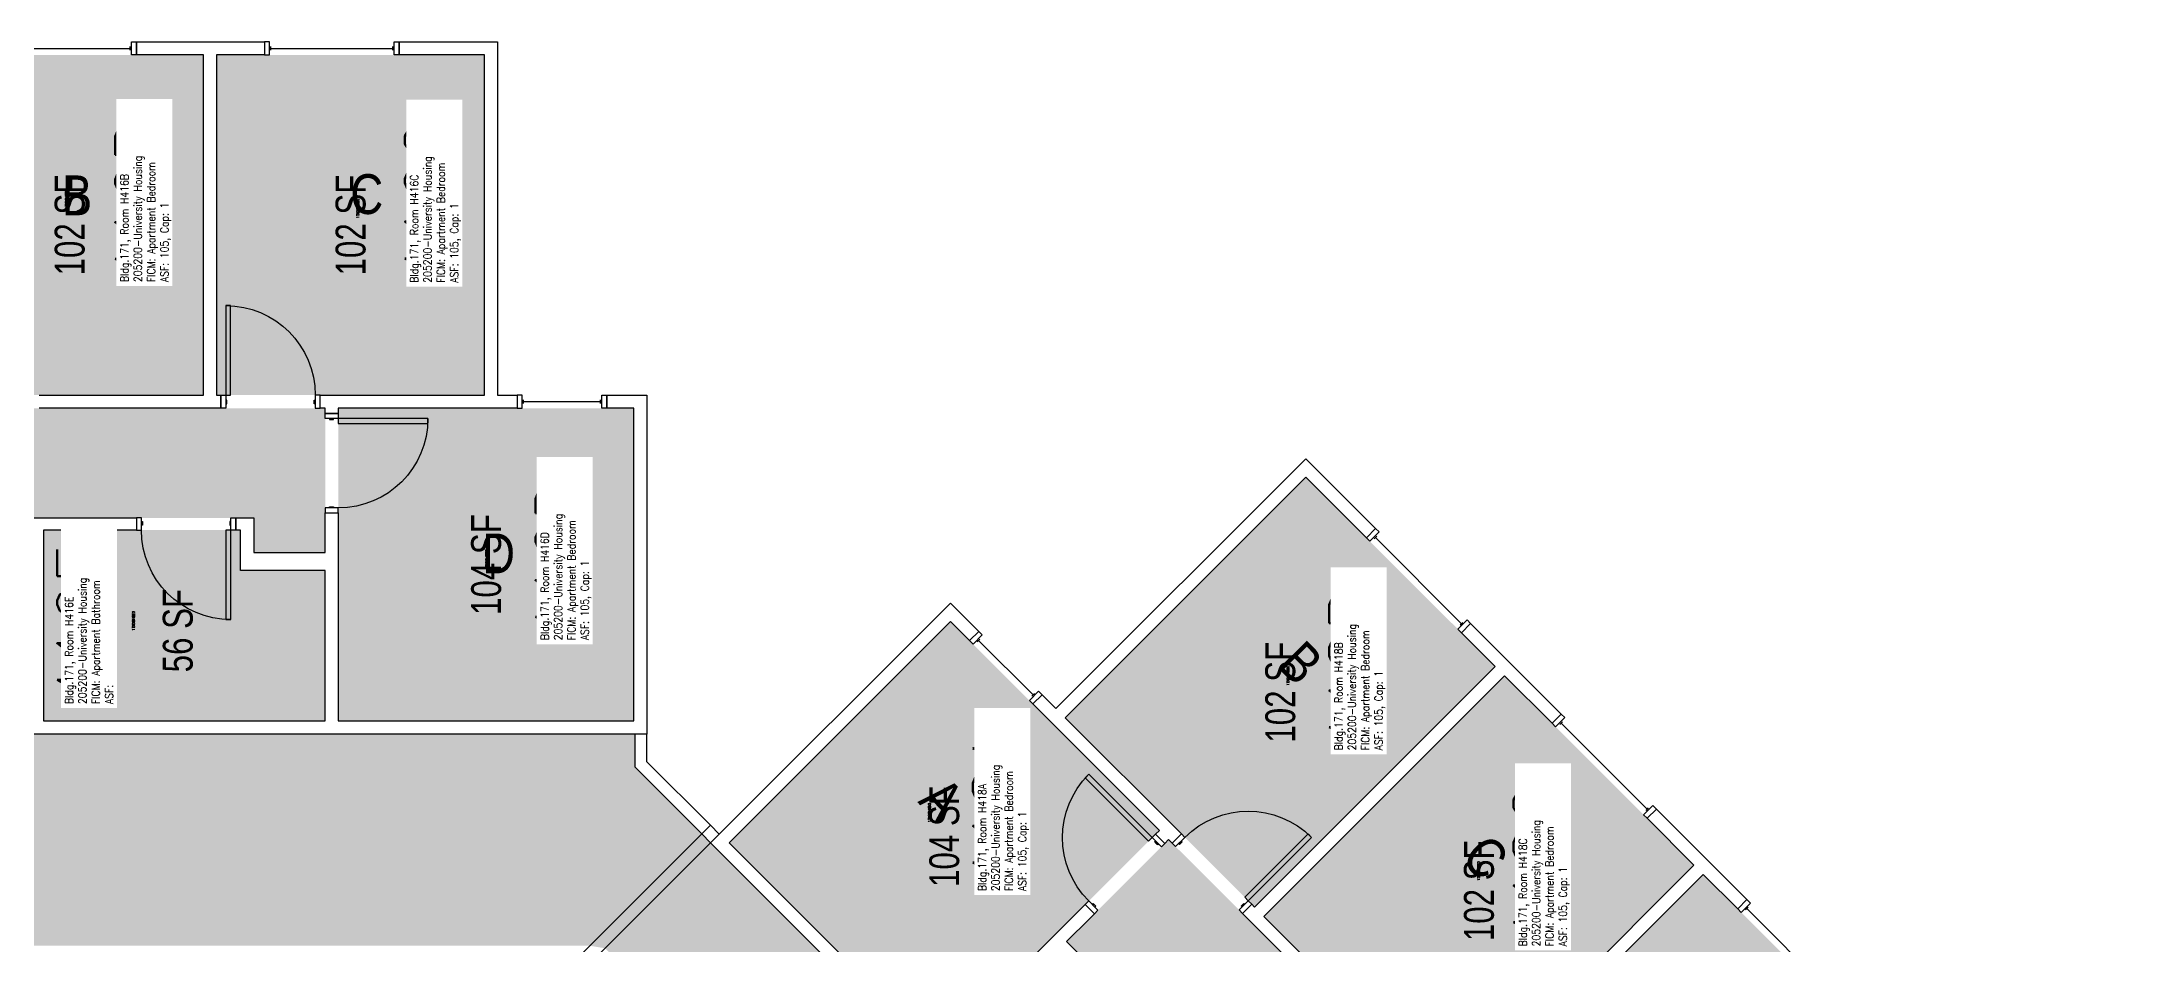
# Model space of a CAD drawing. Header units: inches. Extents: x -105 to 3698, y -798 to 1624.
# Drawn here: x 2166 to 3008, y 1261 to 1624 of the extents above; entities that cross this region are included whole.
import ezdxf
from ezdxf.enums import TextEntityAlignment as Align

# ---------------------------------------------------------------- set-up
doc = ezdxf.new("R2010")
doc.units = ezdxf.units.IN
doc.header["$LTSCALE"] = 96
doc.header["$MEASUREMENT"] = 0
for name, color, linetype in [('A-AREA-IDEN', 1, 'Continuous'), ('A-DOOR', 2, 'Continuous'), ('A-GLAZ', 1, 'Continuous'), ('A-IDEN-RNUM', 7, 'Continuous'), ('A-IDEN-SNUM', 4, 'Continuous'), ('A-IDEN-VNUM', 4, 'Continuous'), ('A-WALL', 5, 'Continuous'), ('AREA-TEXT', 3, 'Continuous'), ('Rooms-Category-Color', 7, 'Continuous'), ('Rooms-College-Color', 7, 'Continuous'), ('Rooms-Department-Color', 7, 'Continuous'), ('Rooms-Division-Color', 7, 'Continuous'), ('Rooms-Information', 7, 'Continuous')]:
    doc.layers.add(name, color=color, linetype=linetype)
doc.styles.add('AREA', font='arial.ttf', dxfattribs={"width": 0.75, "height": 12})
doc.styles.add('ROOMSNUMBER', font='txt.shx', dxfattribs={"height": 0.03})
doc.styles.add('ROOMVNUMBER', font='simplex.shx', dxfattribs={"width": 0.85})
doc.styles.get("Standard").update_dxf_attribs({"font": 'ARIALN.TTF'})

msp = doc.modelspace()

# ---------------------------------------------------------------- hatches: boundary and pattern name
at = {"layer": 'Rooms-Category-Color', "true_color": 0x728ef3}
for points in [[(2231.12, 1618.75), (2123.5, 1618.75), (2123.49, 1482.01), (2231.12, 1482), (2231.11, 1618.31)], [(2236.37, 1618.75), (2344, 1618.75), (2344, 1482), (2236.36, 1482.01), (2236.36, 1618.31)], [(2280, 1476.75), (2005, 1476.75), (2005, 1597.75), (1869.5, 1597.75), (1869.5, 1481.12), (1953.64, 1481.12), (1953.64, 1376), (2014.77, 1376), (2014.77, 1384.95), (2020.02, 1384.95), (2020.02, 1376), (2041.22, 1376), (2041.22, 1425.37), (2020.02, 1425.37), (2020.02, 1418.95), (2014.77, 1418.95), (2014.77, 1432.62), (2046.47, 1432.62), (2046.47, 1418.75), (2075.22, 1418.75), (2075.22, 1432.62), (2251.25, 1432.62), (2251.25, 1418.75), (2280, 1418.75)], [(2403.99, 1351), (2404, 1476.75), (2285.25, 1476.75), (2285.25, 1351)], [(2674, 1448.95), (2750.1, 1372.85), (2653.41, 1276.15), (2577.3, 1352.26)], [(2245.99, 1427.75), (2166.86, 1427.75), (2166.86, 1351), (2279.99, 1351), (2280, 1411.5), (2246, 1411.5)], [(2442.25, 1302.05), (2531.17, 1390.97), (2615.14, 1307), (2526.22, 1218.08)], [(2753.82, 1369.14), (2829.92, 1293.04), (2733.22, 1196.34), (2657.12, 1272.44)], [(2618.84, 1303.3), (2813.29, 1108.84), (2898.85, 1194.4), (2994.67, 1098.59), (2912.2, 1016.12), (2852.7, 1075.62), (2778.37, 1001.29), (2735.14, 1044.51), (2741.47, 1050.84), (2737.76, 1054.55), (2731.43, 1048.22), (2716.44, 1063.21), (2751.36, 1098.12), (2766.35, 1083.13), (2761.8, 1078.59), (2765.51, 1074.88), (2775.18, 1084.55), (2752.77, 1106.96), (2742.96, 1097.15), (2722.63, 1117.48), (2732.44, 1127.29), (2607.97, 1251.77), (2598.16, 1241.96), (2577.83, 1262.29)], [(2833.63, 1289.32), (2910, 1212.96), (2813.3, 1116.26), (2736.93, 1192.63)]]:
    msp.add_hatch(color=171, dxfattribs=at).paths.add_polyline_path(points)
at = {"layer": 'Rooms-Category-Color', "true_color": 0xadadad}
for points in [[(2434.81, 1302.06), (2431.28, 1305.6), (2404.37, 1332.5), (2404.37, 1345.75), (2041.22, 1345.75), (2041.22, 1370.75), (1958.89, 1370.75), (1958.89, 1345.75), (1868.87, 1345.75), (1868.87, 1341.5), (1864.87, 1341.5), (1864.87, 1343.19), (1824.87, 1343.19), (1824.87, 1338), (1816.87, 1338), (1816.87, 1346.37), (1766, 1346.37), (1766, 1370.75), (1683.53, 1370.75), (1683.53, 1346.37), (1376.12, 1346.37), (1376.12, 1345.76), (1260.12, 1345.76), (1260.12, 1346.37), (780.37, 1346.37), (780.37, 1341.5), (776.37, 1341.5), (776.37, 1342.96), (736.38, 1342.96), (736.38, 1338), (728.38, 1338), (728.38, 1345.75), (673.36, 1345.75), (673.36, 1370.75), (591.03, 1370.75), (591.03, 1345.75), (233.3, 1345.75), (233.5, 1285.75), (632.97, 1285.75), (632.97, 1237.75), (768, 1237.75), (776.37, 1237.75), (776.37, 1265.5), (780.37, 1265.5), (780.37, 1263.75), (820.37, 1263.75), (820.37, 1269), (828.37, 1269), (828.37, 1237.75), (939.72, 1237.75), (939.72, 1276.67), (1347.19, 1276.67), (1347.19, 1190.38), (1378.69, 1190.38), (1378.69, 1188), (1373.19, 1188), (1373.19, 1151.12), (1373.19, 1146.75), (1375.19, 1146.75), (1375.19, 1142.75), (1451.19, 1142.75), (1451.19, 1146.75), (1453.11, 1146.75), (1453.19, 1151.12), (1453.19, 1188), (1447.69, 1188), (1447.69, 1190.38), (1479.65, 1190.38), (1479.65, 1209.17), (1484.9, 1209.17), (1484.9, 1255.17), (1479.65, 1255.17), (1479.65, 1276.67), (1571.65, 1276.67), (1571.65, 1261.25), (1860.5, 1261.25), (1864.87, 1261.25), (1864.87, 1265.5), (1868.87, 1265.5), (1868.87, 1263.75), (1908.87, 1263.75), (1908.87, 1269), (1916.87, 1269), (1916.87, 1260.62), (2047.49, 1260.62), (2133.48, 1260.64), (2169.48, 1260.64), (2348.97, 1260.62), (2386.31, 1260.62), (2392.39, 1259.63)], [(3325.5, 326.52), (3367.93, 368.94), (2882.39, 854.48), (2900.07, 872.16), (2858.26, 913.97), (2840.58, 896.29), (2753.26, 983.61), (2770.94, 1001.29), (2712.73, 1059.5), (2695.05, 1041.82), (2434.81, 1302.06), (2392.39, 1259.63), (2652.63, 999.4), (2634.95, 981.72), (2693.16, 923.51), (2710.84, 941.18), (2840.97, 811.05), (2823.29, 793.37), (2881.51, 735.16), (2899.18, 752.84), (3195.04, 456.98), (3223.33, 428.69), (3227.57, 424.45), (3228.01, 424.89), (3271.06, 381.85), (3305.44, 347.47), (3304.94, 346.97)]]:
    msp.add_hatch(color=253, dxfattribs=at).paths.add_polyline_path(points)
at = {"layer": 'Rooms-College-Color', "true_color": 0xadadad}
for points in [[(2231.12, 1618.75), (2123.5, 1618.75), (2123.49, 1482.01), (2231.12, 1482), (2231.11, 1618.31)], [(2236.37, 1618.75), (2344, 1618.75), (2344, 1482), (2236.36, 1482.01), (2236.36, 1618.31)], [(2280, 1476.75), (2005, 1476.75), (2005, 1597.75), (1869.5, 1597.75), (1869.5, 1481.12), (1953.64, 1481.12), (1953.64, 1376), (2014.77, 1376), (2014.77, 1384.95), (2020.02, 1384.95), (2020.02, 1376), (2041.22, 1376), (2041.22, 1425.37), (2020.02, 1425.37), (2020.02, 1418.95), (2014.77, 1418.95), (2014.77, 1432.62), (2046.47, 1432.62), (2046.47, 1418.75), (2075.22, 1418.75), (2075.22, 1432.62), (2251.25, 1432.62), (2251.25, 1418.75), (2280, 1418.75)], [(2403.99, 1351), (2404, 1476.75), (2285.25, 1476.75), (2285.25, 1351)], [(2674, 1448.95), (2750.1, 1372.85), (2653.41, 1276.15), (2577.3, 1352.26)], [(2245.99, 1427.75), (2166.86, 1427.75), (2166.86, 1351), (2279.99, 1351), (2280, 1411.5), (2246, 1411.5)], [(2442.25, 1302.05), (2531.17, 1390.97), (2615.14, 1307), (2526.22, 1218.08)], [(2434.81, 1302.06), (2431.28, 1305.6), (2404.37, 1332.5), (2404.37, 1345.75), (2041.22, 1345.75), (2041.22, 1370.75), (1958.89, 1370.75), (1958.89, 1345.75), (1868.87, 1345.75), (1868.87, 1341.5), (1864.87, 1341.5), (1864.87, 1343.19), (1824.87, 1343.19), (1824.87, 1338), (1816.87, 1338), (1816.87, 1346.37), (1766, 1346.37), (1766, 1370.75), (1683.53, 1370.75), (1683.53, 1346.37), (1376.12, 1346.37), (1376.12, 1345.76), (1260.12, 1345.76), (1260.12, 1346.37), (780.37, 1346.37), (780.37, 1341.5), (776.37, 1341.5), (776.37, 1342.96), (736.38, 1342.96), (736.38, 1338), (728.38, 1338), (728.38, 1345.75), (673.36, 1345.75), (673.36, 1370.75), (591.03, 1370.75), (591.03, 1345.75), (233.3, 1345.75), (233.5, 1285.75), (632.97, 1285.75), (632.97, 1237.75), (768, 1237.75), (776.37, 1237.75), (776.37, 1265.5), (780.37, 1265.5), (780.37, 1263.75), (820.37, 1263.75), (820.37, 1269), (828.37, 1269), (828.37, 1237.75), (939.72, 1237.75), (939.72, 1276.67), (1347.19, 1276.67), (1347.19, 1190.38), (1378.69, 1190.38), (1378.69, 1188), (1373.19, 1188), (1373.19, 1151.12), (1373.19, 1146.75), (1375.19, 1146.75), (1375.19, 1142.75), (1451.19, 1142.75), (1451.19, 1146.75), (1453.11, 1146.75), (1453.19, 1151.12), (1453.19, 1188), (1447.69, 1188), (1447.69, 1190.38), (1479.65, 1190.38), (1479.65, 1209.17), (1484.9, 1209.17), (1484.9, 1255.17), (1479.65, 1255.17), (1479.65, 1276.67), (1571.65, 1276.67), (1571.65, 1261.25), (1860.5, 1261.25), (1864.87, 1261.25), (1864.87, 1265.5), (1868.87, 1265.5), (1868.87, 1263.75), (1908.87, 1263.75), (1908.87, 1269), (1916.87, 1269), (1916.87, 1260.62), (2047.49, 1260.62), (2133.48, 1260.64), (2169.48, 1260.64), (2348.97, 1260.62), (2386.31, 1260.62), (2392.39, 1259.63)], [(2753.82, 1369.14), (2829.92, 1293.04), (2733.22, 1196.34), (2657.12, 1272.44)], [(3325.5, 326.52), (3367.93, 368.94), (2882.39, 854.48), (2900.07, 872.16), (2858.26, 913.97), (2840.58, 896.29), (2753.26, 983.61), (2770.94, 1001.29), (2712.73, 1059.5), (2695.05, 1041.82), (2434.81, 1302.06), (2392.39, 1259.63), (2652.63, 999.4), (2634.95, 981.72), (2693.16, 923.51), (2710.84, 941.18), (2840.97, 811.05), (2823.29, 793.37), (2881.51, 735.16), (2899.18, 752.84), (3195.04, 456.98), (3223.33, 428.69), (3227.57, 424.45), (3228.01, 424.89), (3271.06, 381.85), (3305.44, 347.47), (3304.94, 346.97)], [(2618.84, 1303.3), (2813.29, 1108.84), (2898.85, 1194.4), (2994.67, 1098.59), (2912.2, 1016.12), (2852.7, 1075.62), (2778.37, 1001.29), (2735.14, 1044.51), (2741.47, 1050.84), (2737.76, 1054.55), (2731.43, 1048.22), (2716.44, 1063.21), (2751.36, 1098.12), (2766.35, 1083.13), (2761.8, 1078.59), (2765.51, 1074.88), (2775.18, 1084.55), (2752.77, 1106.96), (2742.96, 1097.15), (2722.63, 1117.48), (2732.44, 1127.29), (2607.97, 1251.77), (2598.16, 1241.96), (2577.83, 1262.29)], [(2833.63, 1289.32), (2910, 1212.96), (2813.3, 1116.26), (2736.93, 1192.63)]]:
    msp.add_hatch(color=253, dxfattribs=at).paths.add_polyline_path(points)
at = {"layer": 'Rooms-Department-Color', "true_color": 0x604aed}
for points in [[(2231.12, 1618.75), (2123.5, 1618.75), (2123.49, 1482.01), (2231.12, 1482), (2231.11, 1618.31)], [(2236.37, 1618.75), (2344, 1618.75), (2344, 1482), (2236.36, 1482.01), (2236.36, 1618.31)], [(2280, 1476.75), (2005, 1476.75), (2005, 1597.75), (1869.5, 1597.75), (1869.5, 1481.12), (1953.64, 1481.12), (1953.64, 1376), (2014.77, 1376), (2014.77, 1384.95), (2020.02, 1384.95), (2020.02, 1376), (2041.22, 1376), (2041.22, 1425.37), (2020.02, 1425.37), (2020.02, 1418.95), (2014.77, 1418.95), (2014.77, 1432.62), (2046.47, 1432.62), (2046.47, 1418.75), (2075.22, 1418.75), (2075.22, 1432.62), (2251.25, 1432.62), (2251.25, 1418.75), (2280, 1418.75)], [(2403.99, 1351), (2404, 1476.75), (2285.25, 1476.75), (2285.25, 1351)], [(2674, 1448.95), (2750.1, 1372.85), (2653.41, 1276.15), (2577.3, 1352.26)], [(2245.99, 1427.75), (2166.86, 1427.75), (2166.86, 1351), (2279.99, 1351), (2280, 1411.5), (2246, 1411.5)], [(2442.25, 1302.05), (2531.17, 1390.97), (2615.14, 1307), (2526.22, 1218.08)], [(2753.82, 1369.14), (2829.92, 1293.04), (2733.22, 1196.34), (2657.12, 1272.44)], [(2618.84, 1303.3), (2813.29, 1108.84), (2898.85, 1194.4), (2994.67, 1098.59), (2912.2, 1016.12), (2852.7, 1075.62), (2778.37, 1001.29), (2735.14, 1044.51), (2741.47, 1050.84), (2737.76, 1054.55), (2731.43, 1048.22), (2716.44, 1063.21), (2751.36, 1098.12), (2766.35, 1083.13), (2761.8, 1078.59), (2765.51, 1074.88), (2775.18, 1084.55), (2752.77, 1106.96), (2742.96, 1097.15), (2722.63, 1117.48), (2732.44, 1127.29), (2607.97, 1251.77), (2598.16, 1241.96), (2577.83, 1262.29)], [(2833.63, 1289.32), (2910, 1212.96), (2813.3, 1116.26), (2736.93, 1192.63)]]:
    msp.add_hatch(color=173, dxfattribs=at).paths.add_polyline_path(points)
at = {"layer": 'Rooms-Department-Color', "true_color": 0xacacac}
for points in [[(2434.81, 1302.06), (2431.28, 1305.6), (2404.37, 1332.5), (2404.37, 1345.75), (2041.22, 1345.75), (2041.22, 1370.75), (1958.89, 1370.75), (1958.89, 1345.75), (1868.87, 1345.75), (1868.87, 1341.5), (1864.87, 1341.5), (1864.87, 1343.19), (1824.87, 1343.19), (1824.87, 1338), (1816.87, 1338), (1816.87, 1346.37), (1766, 1346.37), (1766, 1370.75), (1683.53, 1370.75), (1683.53, 1346.37), (1376.12, 1346.37), (1376.12, 1345.76), (1260.12, 1345.76), (1260.12, 1346.37), (780.37, 1346.37), (780.37, 1341.5), (776.37, 1341.5), (776.37, 1342.96), (736.38, 1342.96), (736.38, 1338), (728.38, 1338), (728.38, 1345.75), (673.36, 1345.75), (673.36, 1370.75), (591.03, 1370.75), (591.03, 1345.75), (233.3, 1345.75), (233.5, 1285.75), (632.97, 1285.75), (632.97, 1237.75), (768, 1237.75), (776.37, 1237.75), (776.37, 1265.5), (780.37, 1265.5), (780.37, 1263.75), (820.37, 1263.75), (820.37, 1269), (828.37, 1269), (828.37, 1237.75), (939.72, 1237.75), (939.72, 1276.67), (1347.19, 1276.67), (1347.19, 1190.38), (1378.69, 1190.38), (1378.69, 1188), (1373.19, 1188), (1373.19, 1151.12), (1373.19, 1146.75), (1375.19, 1146.75), (1375.19, 1142.75), (1451.19, 1142.75), (1451.19, 1146.75), (1453.11, 1146.75), (1453.19, 1151.12), (1453.19, 1188), (1447.69, 1188), (1447.69, 1190.38), (1479.65, 1190.38), (1479.65, 1209.17), (1484.9, 1209.17), (1484.9, 1255.17), (1479.65, 1255.17), (1479.65, 1276.67), (1571.65, 1276.67), (1571.65, 1261.25), (1860.5, 1261.25), (1864.87, 1261.25), (1864.87, 1265.5), (1868.87, 1265.5), (1868.87, 1263.75), (1908.87, 1263.75), (1908.87, 1269), (1916.87, 1269), (1916.87, 1260.62), (2047.49, 1260.62), (2133.48, 1260.64), (2169.48, 1260.64), (2348.97, 1260.62), (2386.31, 1260.62), (2392.39, 1259.63)], [(3325.5, 326.52), (3367.93, 368.94), (2882.39, 854.48), (2900.07, 872.16), (2858.26, 913.97), (2840.58, 896.29), (2753.26, 983.61), (2770.94, 1001.29), (2712.73, 1059.5), (2695.05, 1041.82), (2434.81, 1302.06), (2392.39, 1259.63), (2652.63, 999.4), (2634.95, 981.72), (2693.16, 923.51), (2710.84, 941.18), (2840.97, 811.05), (2823.29, 793.37), (2881.51, 735.16), (2899.18, 752.84), (3195.04, 456.98), (3223.33, 428.69), (3227.57, 424.45), (3228.01, 424.89), (3271.06, 381.85), (3305.44, 347.47), (3304.94, 346.97)]]:
    msp.add_hatch(color=253, dxfattribs=at).paths.add_polyline_path(points)
at = {"layer": 'Rooms-Division-Color', "true_color": 0x604aed}
for points in [[(2231.12, 1618.75), (2123.5, 1618.75), (2123.49, 1482.01), (2231.12, 1482), (2231.11, 1618.31)], [(2236.37, 1618.75), (2344, 1618.75), (2344, 1482), (2236.36, 1482.01), (2236.36, 1618.31)], [(2280, 1476.75), (2005, 1476.75), (2005, 1597.75), (1869.5, 1597.75), (1869.5, 1481.12), (1953.64, 1481.12), (1953.64, 1376), (2014.77, 1376), (2014.77, 1384.95), (2020.02, 1384.95), (2020.02, 1376), (2041.22, 1376), (2041.22, 1425.37), (2020.02, 1425.37), (2020.02, 1418.95), (2014.77, 1418.95), (2014.77, 1432.62), (2046.47, 1432.62), (2046.47, 1418.75), (2075.22, 1418.75), (2075.22, 1432.62), (2251.25, 1432.62), (2251.25, 1418.75), (2280, 1418.75)], [(2403.99, 1351), (2404, 1476.75), (2285.25, 1476.75), (2285.25, 1351)], [(2674, 1448.95), (2750.1, 1372.85), (2653.41, 1276.15), (2577.3, 1352.26)], [(2245.99, 1427.75), (2166.86, 1427.75), (2166.86, 1351), (2279.99, 1351), (2280, 1411.5), (2246, 1411.5)], [(2442.25, 1302.05), (2531.17, 1390.97), (2615.14, 1307), (2526.22, 1218.08)], [(2753.82, 1369.14), (2829.92, 1293.04), (2733.22, 1196.34), (2657.12, 1272.44)], [(2618.84, 1303.3), (2813.29, 1108.84), (2898.85, 1194.4), (2994.67, 1098.59), (2912.2, 1016.12), (2852.7, 1075.62), (2778.37, 1001.29), (2735.14, 1044.51), (2741.47, 1050.84), (2737.76, 1054.55), (2731.43, 1048.22), (2716.44, 1063.21), (2751.36, 1098.12), (2766.35, 1083.13), (2761.8, 1078.59), (2765.51, 1074.88), (2775.18, 1084.55), (2752.77, 1106.96), (2742.96, 1097.15), (2722.63, 1117.48), (2732.44, 1127.29), (2607.97, 1251.77), (2598.16, 1241.96), (2577.83, 1262.29)], [(2833.63, 1289.32), (2910, 1212.96), (2813.3, 1116.26), (2736.93, 1192.63)]]:
    msp.add_hatch(color=173, dxfattribs=at).paths.add_polyline_path(points)
at = {"layer": 'Rooms-Division-Color', "true_color": 0xadadad}
for points in [[(2434.81, 1302.06), (2431.28, 1305.6), (2404.37, 1332.5), (2404.37, 1345.75), (2041.22, 1345.75), (2041.22, 1370.75), (1958.89, 1370.75), (1958.89, 1345.75), (1868.87, 1345.75), (1868.87, 1341.5), (1864.87, 1341.5), (1864.87, 1343.19), (1824.87, 1343.19), (1824.87, 1338), (1816.87, 1338), (1816.87, 1346.37), (1766, 1346.37), (1766, 1370.75), (1683.53, 1370.75), (1683.53, 1346.37), (1376.12, 1346.37), (1376.12, 1345.76), (1260.12, 1345.76), (1260.12, 1346.37), (780.37, 1346.37), (780.37, 1341.5), (776.37, 1341.5), (776.37, 1342.96), (736.38, 1342.96), (736.38, 1338), (728.38, 1338), (728.38, 1345.75), (673.36, 1345.75), (673.36, 1370.75), (591.03, 1370.75), (591.03, 1345.75), (233.3, 1345.75), (233.5, 1285.75), (632.97, 1285.75), (632.97, 1237.75), (768, 1237.75), (776.37, 1237.75), (776.37, 1265.5), (780.37, 1265.5), (780.37, 1263.75), (820.37, 1263.75), (820.37, 1269), (828.37, 1269), (828.37, 1237.75), (939.72, 1237.75), (939.72, 1276.67), (1347.19, 1276.67), (1347.19, 1190.38), (1378.69, 1190.38), (1378.69, 1188), (1373.19, 1188), (1373.19, 1151.12), (1373.19, 1146.75), (1375.19, 1146.75), (1375.19, 1142.75), (1451.19, 1142.75), (1451.19, 1146.75), (1453.11, 1146.75), (1453.19, 1151.12), (1453.19, 1188), (1447.69, 1188), (1447.69, 1190.38), (1479.65, 1190.38), (1479.65, 1209.17), (1484.9, 1209.17), (1484.9, 1255.17), (1479.65, 1255.17), (1479.65, 1276.67), (1571.65, 1276.67), (1571.65, 1261.25), (1860.5, 1261.25), (1864.87, 1261.25), (1864.87, 1265.5), (1868.87, 1265.5), (1868.87, 1263.75), (1908.87, 1263.75), (1908.87, 1269), (1916.87, 1269), (1916.87, 1260.62), (2047.49, 1260.62), (2133.48, 1260.64), (2169.48, 1260.64), (2348.97, 1260.62), (2386.31, 1260.62), (2392.39, 1259.63)], [(3325.5, 326.52), (3367.93, 368.94), (2882.39, 854.48), (2900.07, 872.16), (2858.26, 913.97), (2840.58, 896.29), (2753.26, 983.61), (2770.94, 1001.29), (2712.73, 1059.5), (2695.05, 1041.82), (2434.81, 1302.06), (2392.39, 1259.63), (2652.63, 999.4), (2634.95, 981.72), (2693.16, 923.51), (2710.84, 941.18), (2840.97, 811.05), (2823.29, 793.37), (2881.51, 735.16), (2899.18, 752.84), (3195.04, 456.98), (3223.33, 428.69), (3227.57, 424.45), (3228.01, 424.89), (3271.06, 381.85), (3305.44, 347.47), (3304.94, 346.97)]]:
    msp.add_hatch(color=253, dxfattribs=at).paths.add_polyline_path(points)

# ---------------------------------------------------------------- linework, layer by layer
at = {"layer": 'A-DOOR'}
for p, q in [((2431.28, 1305.6), (2367.64, 1241.96)), ((2434.73, 1309.04), (2431.28, 1305.6)), ((2431.28, 1305.6), (2434.81, 1302.06)), ((2434.81, 1302.06), (2431.28, 1305.6)), ((2438.26, 1305.51), (2434.73, 1309.04)), ((2434.81, 1302.06), (2438.26, 1305.51)), ((2371.17, 1238.42), (2434.81, 1302.06)), ((2434.81, 1302.06), (2434.81, 1302.06))]:
    msp.add_line(p, q, dxfattribs=at)
for points in [[(2240, 1482), (2242, 1482), (2242, 1518), (2240, 1518)], [(2240, 1476.75), (2238, 1476.75), (2238, 1482), (2240, 1482)], [(2240, 1478.5), (2240.5, 1478.5), (2240.5, 1480), (2240, 1480)], [(2276, 1478.5), (2275.5, 1478.5), (2275.5, 1480), (2276, 1480)], [(2276, 1476.75), (2278, 1476.75), (2278, 1482), (2276, 1482)], [(2280, 1472.63), (2280, 1474.63), (2285.25, 1474.63), (2285.25, 1472.63)], [(2281.75, 1472.63), (2281.75, 1472.13), (2283.25, 1472.13), (2283.25, 1472.63)], [(2285.25, 1472.63), (2285.25, 1470.63), (2321.25, 1470.63), (2321.25, 1472.63)], [(2206.11, 1432.62), (2204.11, 1432.62), (2204.11, 1427.75), (2206.11, 1427.75)], [(2242.11, 1432.62), (2244.11, 1432.62), (2244.11, 1427.75), (2242.11, 1427.75)], [(2280, 1436.63), (2280, 1434.63), (2285.25, 1434.63), (2285.25, 1436.63)], [(2281.75, 1436.63), (2281.75, 1437.13), (2283.25, 1437.13), (2283.25, 1436.63)], [(2206.11, 1431.25), (2206.61, 1431.25), (2206.61, 1429.75), (2206.11, 1429.75)], [(2242.11, 1427.75), (2240.11, 1427.75), (2240.11, 1391.75), (2242.11, 1391.75)], [(2242.11, 1431.25), (2241.61, 1431.25), (2241.61, 1429.75), (2242.11, 1429.75)], [(2612.21, 1304.09), (2610.8, 1302.68), (2585.34, 1328.13), (2586.76, 1329.55)], [(2615.93, 1300.38), (2617.34, 1301.8), (2613.63, 1305.51), (2612.21, 1304.09)], [(2621.67, 1300.47), (2620.26, 1301.88), (2623.97, 1305.59), (2625.38, 1304.18)], [(2650.84, 1278.72), (2649.42, 1280.14), (2674.88, 1305.59), (2676.29, 1304.18)], [(2614.69, 1301.62), (2614.34, 1301.26), (2613.28, 1302.33), (2613.63, 1302.68)], [(2622.91, 1301.71), (2623.26, 1301.35), (2624.32, 1302.41), (2623.97, 1302.77)], [(2590.47, 1274.93), (2589.06, 1273.51), (2585.34, 1277.22), (2586.76, 1278.64)], [(2589.23, 1276.16), (2589.59, 1276.52), (2588.53, 1277.58), (2588.17, 1277.22)], [(2647.13, 1275.01), (2648.54, 1273.6), (2652.25, 1277.31), (2650.84, 1278.72)], [(2648.36, 1276.25), (2648.01, 1276.6), (2649.07, 1277.66), (2649.42, 1277.31)]]:
    msp.add_lwpolyline(points, close=True, dxfattribs=at)
at = {"layer": 'A-DOOR', "extrusion": (0, 0, -1)}
for centre, start, end in [((-2240, 1482), 90, 180), ((-2285.25, 1472.63), 180, 270), ((-2242.11, 1427.75), 270, 0), ((-2612.21, 1304.09), 315, 45), ((-2650.84, 1278.72), 45, 135)]:
    msp.add_arc(centre, 36, start, end, dxfattribs=at)
at = {"layer": 'A-GLAZ'}
for p, q in [((2152.62, 1621.38), (2201.62, 1621.38)), ((2201.62, 1620.63), (2201.62, 1622.13)), ((2258.15, 1620.63), (2258.15, 1622.13)), ((2258.15, 1621.38), (2307.15, 1621.38)), ((2307.15, 1620.63), (2307.15, 1622.13)), ((2359.62, 1478.63), (2359.62, 1480.13)), ((2359.62, 1479.38), (2390.62, 1479.38)), ((2390.62, 1478.63), (2390.62, 1480.13)), ((2701.38, 1424.23), (2702.44, 1425.29)), ((2736.56, 1390.11), (2701.91, 1424.76)), ((2736.03, 1389.58), (2737.09, 1390.64)), ((2541.95, 1382.84), (2543.01, 1383.9)), ((2564.4, 1361.45), (2542.48, 1383.37)), ((2563.87, 1360.92), (2564.93, 1361.98)), ((2776, 1349.61), (2777.06, 1350.67)), ((2811.18, 1315.49), (2776.53, 1350.14)), ((2810.65, 1314.96), (2811.71, 1316.02)), ((2850.58, 1275.03), (2851.64, 1276.09)), ((2885.75, 1240.92), (2851.11, 1275.56))]:
    msp.add_line(p, q, dxfattribs=at)
for points in [[(2202.12, 1624), (2204.12, 1624), (2204.12, 1618.75), (2202.12, 1618.75)], [(2257.65, 1624), (2255.65, 1624), (2255.65, 1618.75), (2257.65, 1618.75)], [(2307.65, 1624), (2309.65, 1624), (2309.65, 1618.75), (2307.65, 1618.75)], [(2359.12, 1482), (2357.12, 1482), (2357.12, 1476.75), (2359.12, 1476.75)], [(2391.12, 1482), (2393.12, 1482), (2393.12, 1476.75), (2391.12, 1476.75)], [(2703.41, 1426.97), (2702, 1428.38), (2698.29, 1424.67), (2699.7, 1423.26)], [(2738.77, 1391.61), (2740.18, 1390.2), (2736.47, 1386.49), (2735.05, 1387.9)], [(2543.98, 1385.58), (2542.57, 1387), (2538.86, 1383.28), (2540.27, 1381.87)], [(2566.61, 1362.95), (2568.02, 1361.54), (2564.31, 1357.83), (2562.9, 1359.24)], [(2778.03, 1352.35), (2776.62, 1353.77), (2772.9, 1350.05), (2774.32, 1348.64)], [(2813.39, 1317), (2814.8, 1315.58), (2811.09, 1311.87), (2809.67, 1313.28)], [(2852.61, 1277.77), (2851.19, 1279.19), (2847.48, 1275.48), (2848.9, 1274.06)]]:
    msp.add_lwpolyline(points, close=True, dxfattribs=at)
at = {"layer": 'A-WALL'}
for p, q in [((2204.12, 1618.75), (2204.12, 1624)), ((2204.12, 1624), (2255.65, 1624)), ((2231.12, 1618.75), (2204.12, 1618.75)), ((2231.12, 1482), (2231.12, 1618.75)), ((2236.37, 1618.75), (2236.37, 1482)), ((2255.65, 1618.75), (2236.37, 1618.75)), ((2255.65, 1624), (2255.65, 1618.75)), ((2309.65, 1624), (2349.25, 1624)), ((2309.65, 1618.75), (2309.65, 1624)), ((2344, 1618.75), (2309.65, 1618.75)), ((2344, 1482), (2344, 1618.75)), ((2349.25, 1624), (2349.25, 1482)), ((2165.12, 1482), (2231.12, 1482)), ((2238, 1476.75), (2165.12, 1476.75)), ((2236.37, 1482), (2238, 1482)), ((2238, 1482), (2238, 1476.75)), ((2278, 1482), (2344, 1482)), ((2278, 1476.75), (2278, 1482)), ((2280, 1476.75), (2278, 1476.75)), ((2280, 1474.63), (2280, 1476.75)), ((2285.25, 1474.63), (2280, 1474.63)), ((2348.62, 1476.75), (2285.25, 1476.75)), ((2285.25, 1476.75), (2285.25, 1474.63)), ((2357.12, 1476.75), (2348.62, 1476.75)), ((2349.25, 1482), (2357.12, 1482)), ((2357.12, 1482), (2357.12, 1476.75)), ((2393.12, 1482), (2409.25, 1482)), ((2393.12, 1476.75), (2393.12, 1482)), ((2404, 1476.75), (2393.12, 1476.75)), ((2404, 1351), (2404, 1476.75)), ((2409.25, 1482), (2409.25, 1345.75)), ((2674, 1456.39), (2573.59, 1355.98)), ((2577.3, 1352.26), (2674, 1448.96)), ((2702, 1428.38), (2674, 1456.39)), ((2674, 1448.96), (2698.29, 1424.67)), ((2122.36, 1432.62), (2204.11, 1432.62)), ((2204.11, 1432.62), (2204.11, 1427.75)), ((2244.11, 1432.62), (2251.25, 1432.62)), ((2244.11, 1427.75), (2244.11, 1432.62)), ((2251.25, 1432.62), (2251.25, 1418.75)), ((2280, 1432), (2280, 1434.63)), ((2280, 1434.63), (2285.25, 1434.63)), ((2280, 1418.75), (2280, 1432)), ((2285.25, 1434.63), (2285.25, 1432)), ((2285.25, 1432), (2285.25, 1351)), ((2204.11, 1427.75), (2166.86, 1427.75)), ((2166.86, 1427.75), (2166.86, 1351)), ((2246, 1427.75), (2244.11, 1427.75)), ((2246, 1411.5), (2246, 1427.75)), ((2698.29, 1424.67), (2702, 1428.38)), ((2251.25, 1418.75), (2280, 1418.75)), ((2280, 1411.5), (2246, 1411.5)), ((2280, 1351), (2280, 1411.5)), ((2531.16, 1398.4), (2434.82, 1302.06)), ((2542.57, 1387), (2531.16, 1398.4)), ((2442.24, 1302.06), (2531.16, 1390.98)), ((2531.16, 1390.98), (2538.86, 1383.28)), ((2740.18, 1390.2), (2736.47, 1386.49)), ((2776.62, 1353.77), (2740.18, 1390.2)), ((2538.86, 1383.28), (2542.57, 1387)), ((2736.47, 1386.49), (2750.1, 1372.86)), ((2750.1, 1372.86), (2653.4, 1276.16)), ((2657.11, 1272.45), (2753.81, 1369.15)), ((2753.81, 1369.15), (2772.9, 1350.05)), ((2568.02, 1361.54), (2564.31, 1357.83)), ((2564.31, 1357.83), (2570.32, 1351.82)), ((2573.59, 1355.98), (2568.02, 1361.54)), ((2166.86, 1351), (2280, 1351)), ((2285.25, 1351), (2404, 1351)), ((2570.32, 1351.82), (2615.13, 1307.01)), ((2623.97, 1305.59), (2577.3, 1352.26)), ((2772.9, 1350.05), (2776.62, 1353.77)), ((2280.62, 1345.75), (2041.22, 1345.75)), ((2409.25, 1345.75), (2280.62, 1345.75)), ((2404.37, 1345.75), (2404.37, 1332.5)), ((2409.25, 1345.75), (2404.37, 1345.75)), ((2409.25, 1334.52), (2409.25, 1345.75)), ((2404.37, 1332.5), (2431.28, 1305.6)), ((2434.73, 1309.04), (2409.25, 1334.52)), ((2814.8, 1315.58), (2811.09, 1311.87)), ((2851.19, 1279.19), (2814.8, 1315.58)), ((2431.28, 1305.6), (2434.73, 1309.04)), ((2615.13, 1307.01), (2613.63, 1305.51)), ((2613.63, 1305.51), (2617.34, 1301.8)), ((2620.26, 1301.88), (2623.97, 1305.59)), ((2811.09, 1311.87), (2829.91, 1293.04)), ((2434.82, 1302.06), (2525.77, 1211.11)), ((2526.21, 1218.09), (2442.24, 1302.06)), ((2617.34, 1301.8), (2618.84, 1303.3)), ((2618.84, 1303.3), (2620.26, 1301.88)), ((2829.91, 1293.04), (2733.22, 1196.35)), ((2736.93, 1192.63), (2833.63, 1289.33)), ((2833.63, 1289.33), (2847.48, 1275.48)), ((2583.49, 1275.37), (2526.21, 1218.09)), ((2585.34, 1277.22), (2583.49, 1275.37)), ((2589.06, 1273.51), (2585.34, 1277.22)), ((2587.2, 1271.65), (2589.06, 1273.51)), ((2652.25, 1277.31), (2648.54, 1273.6)), ((2648.54, 1273.6), (2700.07, 1222.07)), ((2653.4, 1276.16), (2652.25, 1277.31)), ((2703.78, 1225.78), (2657.11, 1272.45)), ((2847.48, 1275.48), (2851.19, 1279.19)), ((2577.83, 1262.28), (2587.2, 1271.65)), ((2598.16, 1241.96), (2577.83, 1262.28))]:
    msp.add_line(p, q, dxfattribs=at)

# ---------------------------------------------------------------- texts
at = {"layer": 'A-AREA-IDEN', "char_height": 16, "width": 41.8447, "attachment_point": 1}
for s, insert in [('{\\C1;B}', (2174.15, 1570.31)), ('{\\C1;C}', (2290.08, 1570.81)), ('{\\C1;D}', (2343.02, 1426.34))]:
    msp.add_mtext(s, dxfattribs=dict(at, insert=insert))
at = {"layer": 'A-AREA-IDEN', "char_height": 16, "width": 41.8447, "attachment_point": 1, "rotation": 314.57227}
for s, insert in [('{\\C1;B}', (2673.34, 1384.35)), ('{\\C1;A}', (2529.18, 1329.63)), ('{\\C1;C}', (2747.22, 1306.54))]:
    msp.add_mtext(s, dxfattribs=dict(at, insert=insert))
at = {"layer": 'A-IDEN-RNUM', "style": 'ROOMSNUMBER', "width": 0.85}
for s, p in [('0416-B0', (2175.94, 1560.79)), ('0416-C0', (2293.08, 1557.04)), ('0416-D0', (2344.89, 1415.99)), ('0416-E0', (2202.98, 1391.24)), ('0418-B0', (2666.78, 1369.18)), ('0418-A0', (2522.75, 1314.15)), ('0418-C0', (2743.42, 1290.68))]:
    msp.add_text(s, height=1, rotation=90, dxfattribs=at).set_placement(p, align=Align.MIDDLE_CENTER)
at = {"layer": 'A-IDEN-SNUM', "style": 'ROOMSNUMBER', "width": 0.85}
for s, p in [('1710H416B0', (2175.94, 1560.79)), ('1710H416C0', (2293.08, 1557.04)), ('1710H416D0', (2344.89, 1415.99)), ('1710H416E0', (2202.98, 1391.24)), ('1710H418B0', (2666.78, 1369.18)), ('1710H418A0', (2522.75, 1314.15)), ('1710H418C0', (2743.42, 1290.68))]:
    msp.add_text(s, height=1, rotation=90, dxfattribs=at).set_placement(p, align=Align.MIDDLE_CENTER)
at = {"layer": 'A-IDEN-VNUM', "style": 'ROOMVNUMBER', "width": 0.85}
for s, p in [('416B', (2206.83, 1559.3)), ('416C', (2323.24, 1559.52)), ('416D', (2375.68, 1415.34)), ('416E', (2183.48, 1389.19)), ('418B', (2694.66, 1371.04)), ('418A', (2551.45, 1315.36)), ('418C', (2768.67, 1292.69))]:
    msp.add_text(s, height=22.5, rotation=90, dxfattribs=at).set_placement(p, align=Align.MIDDLE_CENTER)
at = {"layer": 'AREA-TEXT', "style": 'AREA', "width": 0.75}
for s, p in [('102 SF', (2177.31, 1550.38)), ('102 SF', (2290.18, 1550.38)), ('104 SF', (2344.62, 1413.88)), ('56 SF', (2220.74, 1387.32)), ('102 SF', (2663.7, 1362.55)), ('104 SF', (2528.69, 1304.53)), ('102 SF', (2743.52, 1282.74))]:
    msp.add_text(s, height=12, rotation=90, dxfattribs=at).set_placement(p, align=Align.MIDDLE_CENTER)

# ---------------------------------------------------------------- next in the draw order: texts
at = {"layer": 'Rooms-Information', "char_height": 3.2143, "width": 72, "attachment_point": 7, "rotation": 90, "style": 'ROOMVNUMBER', "bg_fill": 3, "box_fill_scale": 1.5, "bg_fill_color": 256, "bg_fill_true_color": 13158600, "bg_fill_transparency": 0}
for s, insert in [('Bldg.171, Room H416B^M^J205200-University Housing^M^JFICM: Apartment Bedroom^M^JASF: 105, Cap: 1', (2218.08, 1527.43)), ('Bldg.171, Room H416C^M^J205200-University Housing^M^JFICM: Apartment Bedroom^M^JASF: 105, Cap: 1', (2334.49, 1527.19)), ('Bldg.171, Room H416D^M^J205200-University Housing^M^JFICM: Apartment Bedroom^M^JASF: 105, Cap: 1', (2386.93, 1383.46)), ('Bldg.171, Room H416E^M^J205200-University Housing^M^JFICM: Apartment Bathroom^M^JASF: ', (2194.73, 1357.78)), ('Bldg.171, Room H418B^M^J205200-University Housing^M^JFICM: Apartment Bedroom^M^JASF: 105, Cap: 1', (2705.91, 1339.17)), ('Bldg.171, Room H418A^M^J205200-University Housing^M^JFICM: Apartment Bedroom^M^JASF: 105, Cap: 1', (2562.7, 1282.58)), ('Bldg.171, Room H418C^M^J205200-University Housing^M^JFICM: Apartment Bedroom^M^JASF: 105, Cap: 1', (2779.92, 1260.36))]:
    msp.add_mtext(s, dxfattribs=dict(at, insert=insert))

doc.saveas('drawing.dxf')
